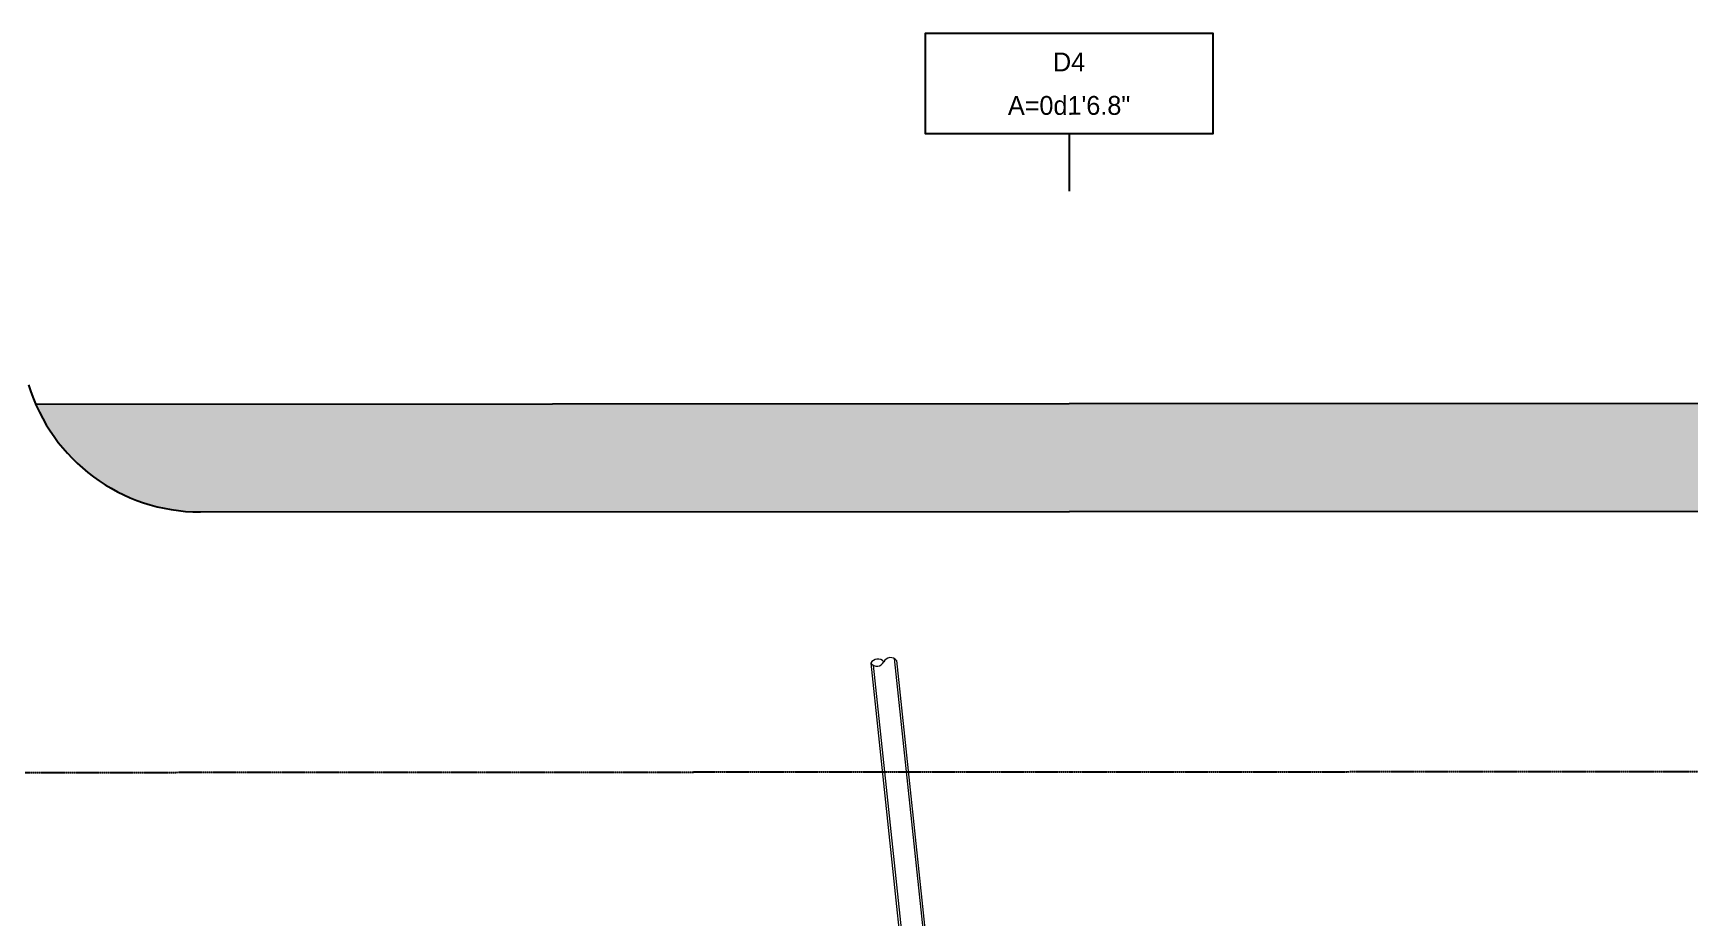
# Model space of a CAD drawing. Header units: millimetres. Extents: x -279082 to 374628, y -152794 to 60776.
# Drawn here: x -144138 to -97996, y 7324 to 31959 of the extents above; entities that cross this region are included whole.
import ezdxf
from ezdxf.enums import TextEntityAlignment as Align

# ---------------------------------------------------------------- set-up
doc = ezdxf.new("R2010")
doc.units = ezdxf.units.MM
doc.header["$LTSCALE"] = 10
doc.linetypes.add('XREF-LSR PAVEMENT-HTP ONLY (Xref MB Ham rev10)$0$CENTER2', pattern=[1.125, 0.75, -0.125, 0.125, -0.125])
doc.layers.add('Trench', color=20, linetype='Continuous', lineweight=9)
for name, color, linetype in [('XREF-LSR PAVEMENT-HTP ONLY (Xref MB Ham rev10)$0$1', 1, 'Continuous'), ('XREF-LSR PAVEMENT-HTP ONLY (Xref MB Ham rev10)$0$18.YTC', 8, 'Continuous'), ('XREF-LSR PAVEMENT-HTP ONLY (Xref MB Ham rev10)$0$19.DUONGDO', 1, 'XREF-LSR PAVEMENT-HTP ONLY (Xref MB Ham rev10)$0$CENTER2'), ('XREF-LSR PAVEMENT-HTP ONLY (Xref MB Ham rev10)$0$VIAHE', 8, 'Continuous')]:
    doc.layers.add(name, color=color, linetype=linetype)
doc.styles.add('2', font='vn_uni.shx', dxfattribs={"width": 0.7, "height": 0.656})

msp = doc.modelspace()

# ---------------------------------------------------------------- hatches: boundary and pattern name
at = {"layer": 'XREF-LSR PAVEMENT-HTP ONLY (Xref MB Ham rev10)$0$VIAHE', "extrusion": (-0.0001535921144015756, -1.230467260348268e-15, 0.9999999882047311)}
h = msp.add_hatch(dxfattribs=at)
h.set_pattern_fill('ANGLE', color=256, scale=5000, angle=-31.12187335986736, style=0)
h.set_pattern_definition([(328.8781266401318, (-1145878905.537602, -711158317.9140278), (710.6827496724029, 1177.096015335228), [999.9999999999995, -374.9999999999998]), (58.87812664013264, (-1145878905.537602, -711158317.9140278), (-1177.096015335228, 710.682749672403), [1000, -375])])
edge = h.paths.add_edge_path()
edge.add_arc((41618.41673922137, 21692.97202213088), 3000.000000005747, 270.0184766286658, 360.0184823821966)
edge.add_line((44618.41658310679, 21693.93975753829), (-115279.2676615517, 21642.37634792107))
edge.add_line((-115279.2676615562, 21642.3763479607), (-144065.3942781352, 21623.77311427308))
edge.add_arc((-139484.1122726837, 23626.73471816766), 5000.000000064446, 203.6152125332888, 270.0370278757692)
edge.add_line((-139480.8809810731, 18626.73576234994), (-115280.6476395577, 18642.37536690665))
edge.add_line((-115280.6476396041, 18642.37536696717), (-92180.33792296938, 18649.82507760074))
edge.add_line((-92180.33792300867, 18649.82507758954), (-92180.33055055224, 18649.82471202681))
edge.add_line((-92180.33055057535, 18649.82471206255), (41619.38417328037, 18692.9721783462))

# ---------------------------------------------------------------- linework, layer by layer
at = {"layer": 'Trench', "ltscale": 0.5, "extrusion": (-0.0001535921144015756, -1.230467260348268e-15, 0.9999999882047311)}
for p, q in [((-120806.1821213747, 14412.94647509657, -9.915320648641954), (-119185.8316746598, -903.8410636942717, -9.666447594542756)), ((-120739.911698111, 14356.83849653052, -9.905142034090508), (-119125.4968562872, -903.8411846882955, -9.657180642107566)), ((-120156.4479346758, 14544.79999824287, -9.815526599930587), (-118522.1486725939, -903.8423843081109, -9.564511117760706)), ((-120090.177511922, 14488.69201998541, -9.80534798545756), (-118461.8138539325, -903.8425043627794, -9.555244165281156))]:
    msp.add_line(p, q, dxfattribs=at)
for centre, radius, start, end in [((-120615.3984243853, 14320.50436428151, 8.639556413098017), 212.0000005120731, 37.92960508388141, 154.1480211580292), ((-120638.9637046373, 14543.26135805732, 8.639556413098026), 212.0000007235705, 217.9296050838814, 334.1480211580292), ((-120257.3961149537, 14358.37713740917, 8.639556413098045), 211.9999998806883, 37.92960492475872, 154.1480213482247)]:
    msp.add_arc(centre, radius, start, end, dxfattribs=at)
at = {"layer": 'XREF-LSR PAVEMENT-HTP ONLY (Xref MB Ham rev10)$0$1', "extrusion": (-0.0001535921144015756, -1.230467260348268e-15, 0.9999999882047311), "elevation": 8.639556413097985}
msp.add_lwpolyline([(-144265.0088176905, 22162.82617358511, 0.3298108335512202), (-139480.8809810731, 18626.73576234994), (-115280.6476396044, 18642.37536696717), (-115278.3002288066, 18642.37650397007), (-92180.33054892156, 18649.8247113424), (41619.38417346363, 18692.97217807471, 0.7218366880935502), (43410.82998228753, 24098.64339730178)], format="xyb", dxfattribs=at)
at = {"layer": 'XREF-LSR PAVEMENT-HTP ONLY (Xref MB Ham rev10)$0$1'}
msp.add_polyline3d([(-144065.3941158159, 21623.77359445978, -13.48775224031155), (-115279.267628774, 21642.3763479607, -9.066430155584893), (98726.33595520823, 21711.38834613742, 23.8031433803699)], dxfattribs=at)
at = {"layer": 'XREF-LSR PAVEMENT-HTP ONLY (Xref MB Ham rev10)$0$18.YTC', "extrusion": (-0.0001535921144015756, -1.230467260348268e-15, 0.9999999882047311), "elevation": 8.639556413097988}
msp.add_lwpolyline([(-115284.6398975318, 29156.89852307498), (-119284.6394278667, 29154.96051414905), (-119285.9960341655, 31954.96018548377), (-111285.9969733941, 31958.83620327362), (-111284.6403671971, 29158.83653200069), (-115284.6398975318, 29156.89852307498), (-115283.8646941043, 27556.89871102732)], dxfattribs=at)
at = {"layer": 'XREF-LSR PAVEMENT-HTP ONLY (Xref MB Ham rev10)$0$19.DUONGDO', "ltscale": 5, "extrusion": (-0.0001535921144015756, -1.230467260348268e-15, 0.9999999882047311), "elevation": 8.639556413097978}
msp.add_lwpolyline([(-279081.5722896078, 11286.51604651322), (-115275.962267032, 11392.37688088391), (367795.7333986097, 11548.15664590284)], dxfattribs=at)

# ---------------------------------------------------------------- texts
at = {"layer": 'XREF-LSR PAVEMENT-HTP ONLY (Xref MB Ham rev10)$0$18.YTC', "extrusion": (-0.0001535921144015756, -1.230467260348268e-15, 0.9999999882047311), "style": '2'}
for s, p in [('D4', (-115285.6089020042, 31156.8982884569, 8.639556413097928)), ('A=0d1\'6.8"', (-115285.0274993371, 29956.89842929313, 8.639556413098045))]:
    msp.add_text(s, height=525, rotation=0.02775993926315775, dxfattribs=at).set_placement(p, align=Align.MIDDLE)

doc.saveas('drawing.dxf')
